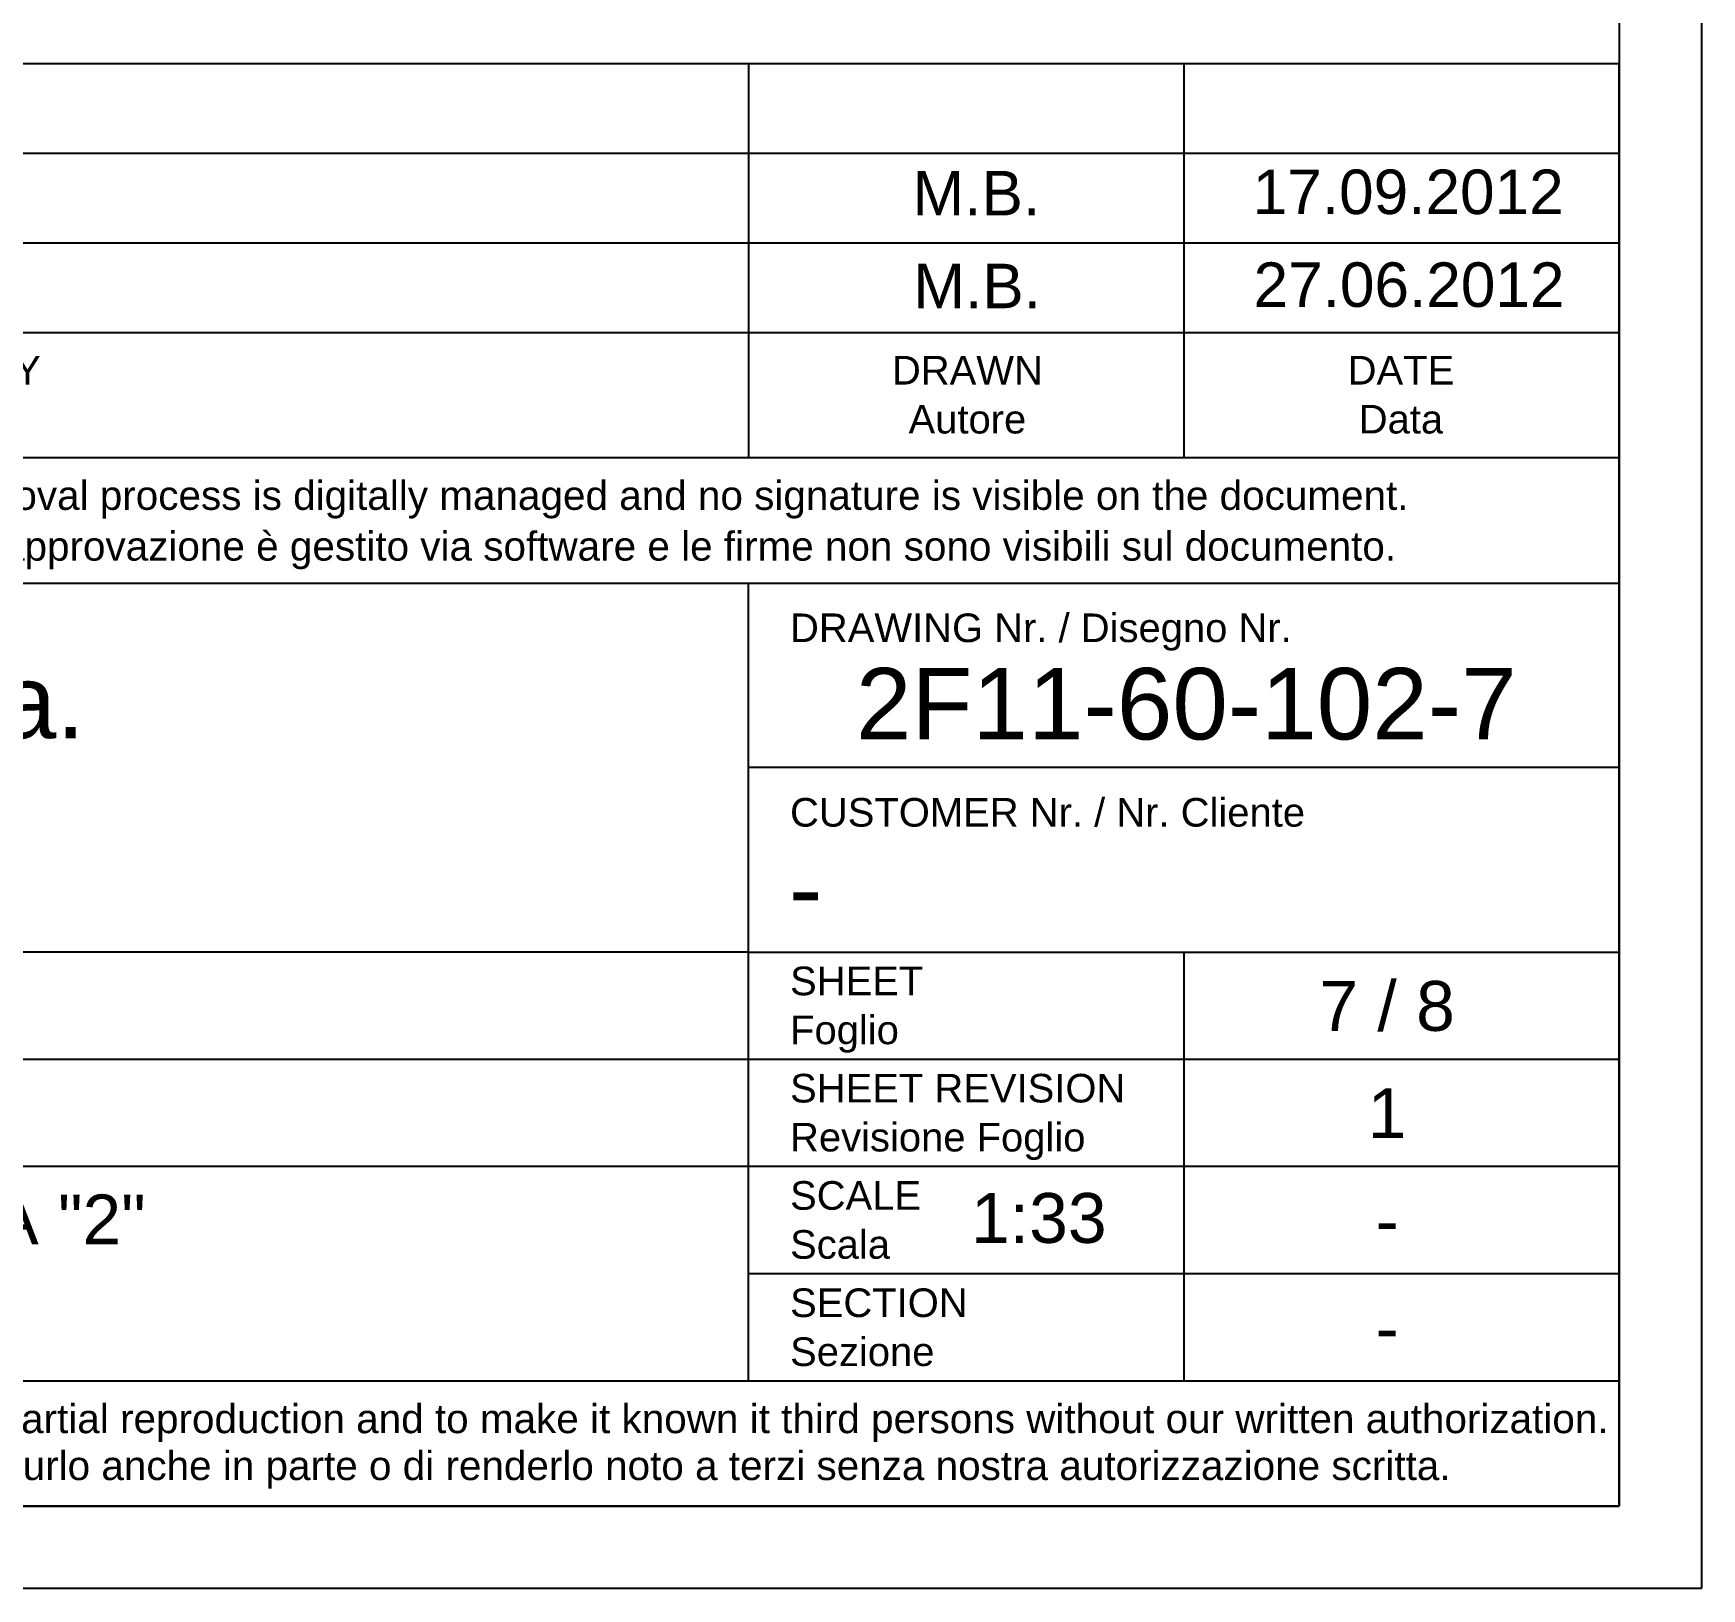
# Model space of a CAD drawing. Extents: x 0 to 39171, y 29931 to 57651.
# Drawn here: x 35827 to 39171, y 29931 to 33049 of the extents above; entities that cross this region are included whole.
import ezdxf
from ezdxf.enums import TextEntityAlignment as Align

# ---------------------------------------------------------------- set-up
doc = ezdxf.new("R2010")
doc.units = 0
doc.header["$LTSCALE"] = 333.3
doc.header["$MEASUREMENT"] = 0
doc.layers.get('0').update_dxf_attribs({"linetype": 'CONTINUOUS'})
for name, color, linetype in [('100', 1, 'CONTINUOUS'), ('20', 3, 'CONTINUOUS'), ('50', 6, 'CONTINUOUS'), ('RED', 1, 'CONTINUOUS')]:
    doc.layers.add(name, color=color, linetype=linetype)
doc.styles.add('a17', font='ARIAL.TTF', dxfattribs={"height": 0.162})
doc.styles.add('A22', font='ARIAL.TTF', dxfattribs={"height": 0.22})
doc.styles.add('a25', font='ARIAL.TTF', dxfattribs={"height": 0.25})
doc.styles.add('A3', font='ARIAL.TTF', dxfattribs={"height": 0.3})
doc.styles.add('A4', font='ARIAL.TTF', dxfattribs={"height": 0.4})

msp = doc.modelspace()

# ---------------------------------------------------------------- linework, layer by layer
at = {"color": 0}
for p, q in [((39006, 32987.44), (32805.97, 32987.44)), ((39006, 32807.82), (32805.97, 32807.82)), ((39006, 32628.21), (32805.97, 32628.21)), ((39006, 30992.03), (32805.97, 30992.03)), ((39006, 30777), (32805.97, 30777)), ((39006, 30561.97), (37259.91, 30561.97))]:
    msp.add_line(p, q, dxfattribs=at)
for p, q in [((37259.91, 32987.44), (37259.91, 32197.72)), ((38132.95, 32987.44), (38132.95, 32197.72)), ((38132.95, 31207.06), (38132.95, 30346.94))]:
    msp.add_line(p, q)
at = {"layer": '100'}
msp.add_lwpolyline([(0, 29931.07), (0, 57651.07), (39171, 57651.07), (39171, 29931.07)], close=True, dxfattribs=at)
at = {"layer": '20'}
msp.add_lwpolyline([(165, 30096.07), (165, 57486.07), (39006, 57486.07), (39006, 30096.07)], close=True, dxfattribs=at)
at = {"layer": '50'}
for p, q in [((39006, 30096.07), (39006, 32987.44)), ((32805.97, 30096.07), (39006, 30096.07))]:
    msp.add_line(p, q, dxfattribs=at)
at = {"layer": 'RED', "color": 3}
for q in [(39006, 32987.44), (32805.97, 30096.07)]:
    msp.add_line((39006, 30096.07), q, dxfattribs=at)
at = {"layer": 'RED'}
for p, q in [((39006, 32448.59), (32805.97, 32448.59)), ((39006, 32197.72), (32805.97, 32197.72)), ((32805.97, 31946.85), (39006, 31946.85)), ((37259.91, 30346.94), (37259.91, 31946.85)), ((39006, 31576.96), (37259.91, 31576.96)), ((37259.91, 31207.06), (32805.97, 31207.06)), ((37259.91, 31207.06), (39006, 31207.06)), ((39006, 30346.94), (32805.97, 30346.94))]:
    msp.add_line(p, q, dxfattribs=at)

# ---------------------------------------------------------------- texts
for s, height, style, p in [('17.09.2012', 89.176, 'a25', (38271.03, 32686.45)), ('M.B.', 89.176, 'a25', (37588.91, 32683.81)), ('M.B.', 89.176, 'a25', (37590.56, 32497.77)), ('27.06.2012', 89.176, 'a25', (38272.68, 32500.41)), ('The master version of this document is stored as a digital file in a database. Approval process is digitally managed and no signature is visible on the document. ', 58.05806, 'a17', (32885.45, 32093.52)), ("L'originale del presente documento risiede in un database digitale.Il processo di approvazione è gestito via software e le firme non sono visibili sul documento.", 58.05806, 'a17', (32885.45, 31991.76)), ('DRAWING Nr. / Disegno Nr.', 57.3413, 'a17', (37343.46, 31828.45)), ('Desmet Ballestra s.p.a.', 147.5965, 'A22', (33798.79, 31635.55)), ('2F11-60-102-7', 143.3532, 'A4', (37475.5, 31633.28)), ('CUSTOMER Nr. / Nr. Cliente', 57.3413, 'a17', (37343.46, 31458.55)), ('-', 143.35, 'A4', (37341.49, 31263.39)), ('SHEET', 57.341, 'a17', (37343.57, 31120.61)), ('Foglio', 57.341, 'a17', (37343.57, 31022.45)), ('SHEET REVISION', 57.3413, 'a17', (37343.57, 30905.58)), ('Revisione Foglio', 57.3413, 'a17', (37343.57, 30807.42)), ('SCALE', 57.341, 'a17', (37343.57, 30690.55)), ('Scala', 57.341, 'a17', (37343.57, 30592.39)), ('SECTION', 57.341, 'a17', (37343.57, 30475.52)), ('Sezione', 57.341, 'a17', (37343.57, 30377.36)), ('We reserve the ownership under the law of this drawing with prohibition of even partial reproduction and to make it known it third persons without our written authorization.', 58.05806, 'a17', (32885.45, 30242.74)), ('Ci riserviamo la proprietà a termini di legge di questo disegno con divieto di riprodurlo anche in parte o di renderlo noto a terzi senza nostra autorizzazione scritta.', 58.05806, 'a17', (32879.59, 30148.7))]:
    msp.add_text(s, height=height, dxfattribs=dict(style=style)).set_placement(p)
at = {"style": 'a17'}
for s, height, p in [('REVISION HISTORY', 57.3413, (35461, 32344.78)), ('DRAWN', 57.341, (37699.04, 32344.78)), ('DATE', 57.341, (38568.24, 32344.78)), ('Autore', 57.341, (37699.04, 32246.63)), ('Data', 57.341, (38568.24, 32246.63))]:
    msp.add_text(s, height=height, dxfattribs=at).set_placement(p, align=Align.CENTER)
at = {"lineweight": 30, "style": 'A3'}
for s, height, p in [('7 / 8', 99.989, (38540.38, 31049.21)), ('1', 99.99, (38540.38, 30834.18)), ('1:33', 99.989, (37842.27, 30624.11)), ('-', 99.99, (38540.38, 30619.15)), ('-', 99.99, (38540.38, 30404.12))]:
    msp.add_text(s, height=height, dxfattribs=at).set_placement(p, align=Align.CENTER)
msp.add_text('PIPING ARRANGEMENT AREA "2"', height=99.5208, dxfattribs=at).set_placement((33828.89, 30621.55))

doc.saveas('drawing.dxf')
